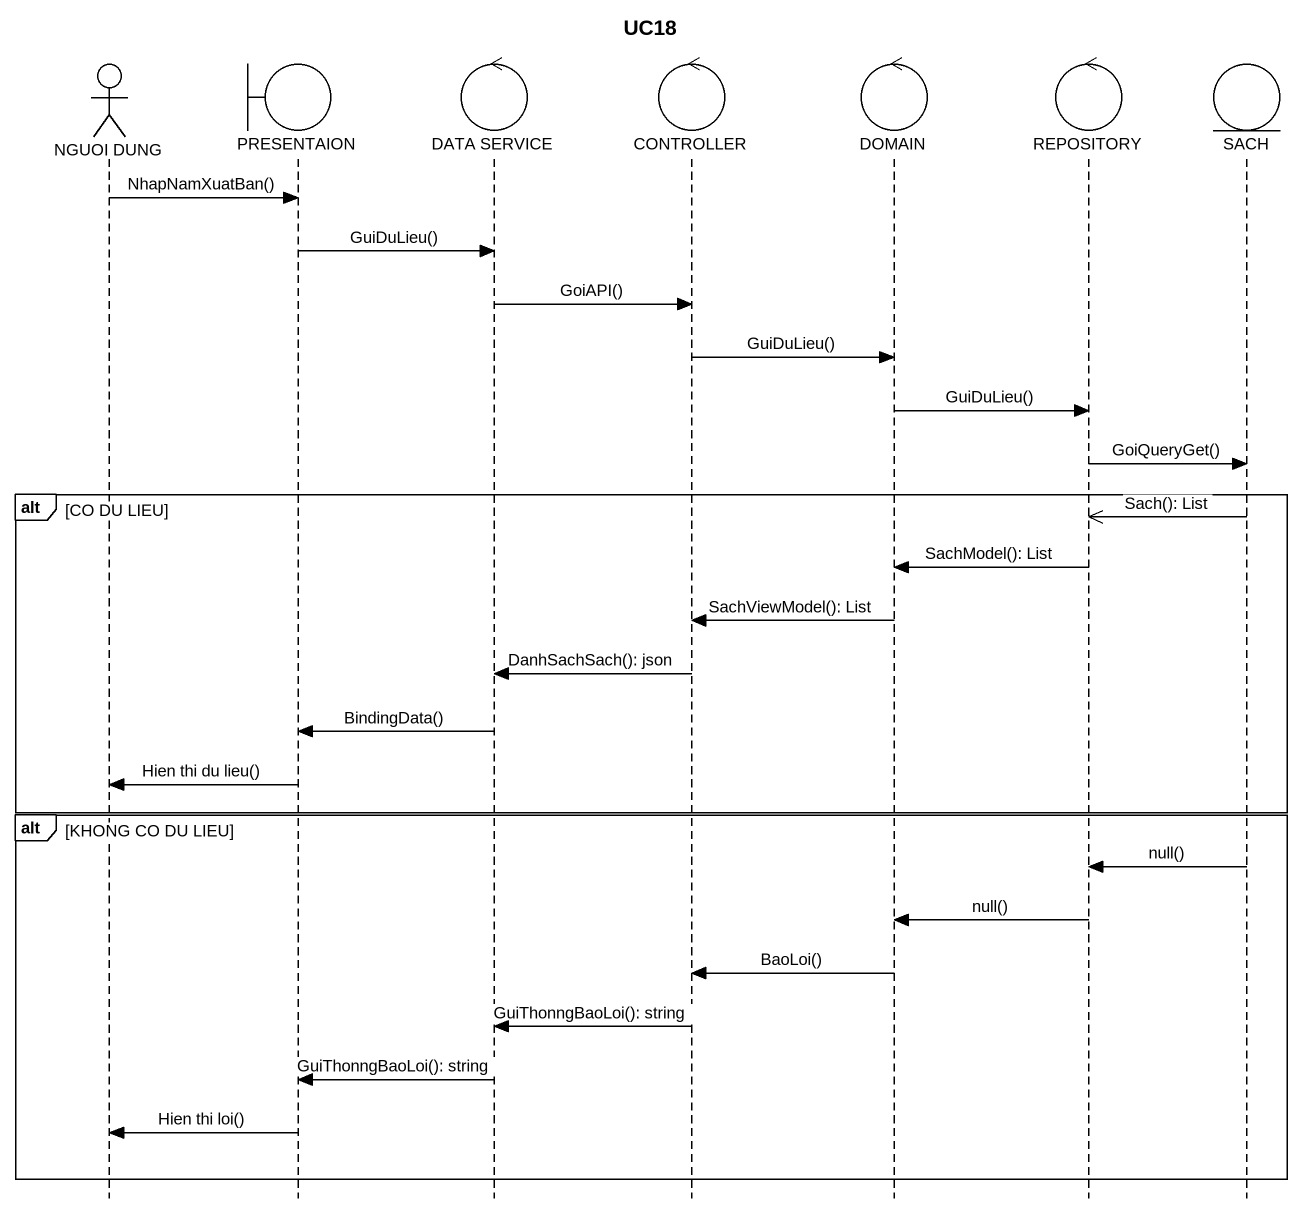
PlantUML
@startuml
title UC18
hide footbox
actor "NGUOI DUNG" as NGUOI_DUNG
boundary PRESENTAION
control "DATA SERVICE" as DATA_SERVICE
control CONTROLLER
control DOMAIN
control REPOSITORY
entity SACH

NGUOI_DUNG -> PRESENTAION : NhapNamXuatBan()
PRESENTAION -> DATA_SERVICE : GuiDuLieu()
DATA_SERVICE -> CONTROLLER : GoiAPI()
CONTROLLER -> DOMAIN : GuiDuLieu()
DOMAIN -> REPOSITORY : GuiDuLieu()
REPOSITORY -> SACH : GoiQueryGet()
alt CO DU LIEU
  SACH ->> REPOSITORY : Sach(): List
  REPOSITORY -> DOMAIN : SachModel(): List
  DOMAIN -> CONTROLLER : SachViewModel(): List
  CONTROLLER -> DATA_SERVICE : DanhSachSach(): json
  DATA_SERVICE -> PRESENTAION : BindingData()
  PRESENTAION -> NGUOI_DUNG : Hien thi du lieu()
end
alt KHONG CO DU LIEU
  SACH -> REPOSITORY : null()
  REPOSITORY -> DOMAIN : null()
  DOMAIN -> CONTROLLER : BaoLoi()
  CONTROLLER -> DATA_SERVICE : GuiThonngBaoLoi(): string
  DATA_SERVICE -> PRESENTAION : GuiThonngBaoLoi(): string
  PRESENTAION -> NGUOI_DUNG : Hien thi loi()
end
@enduml
